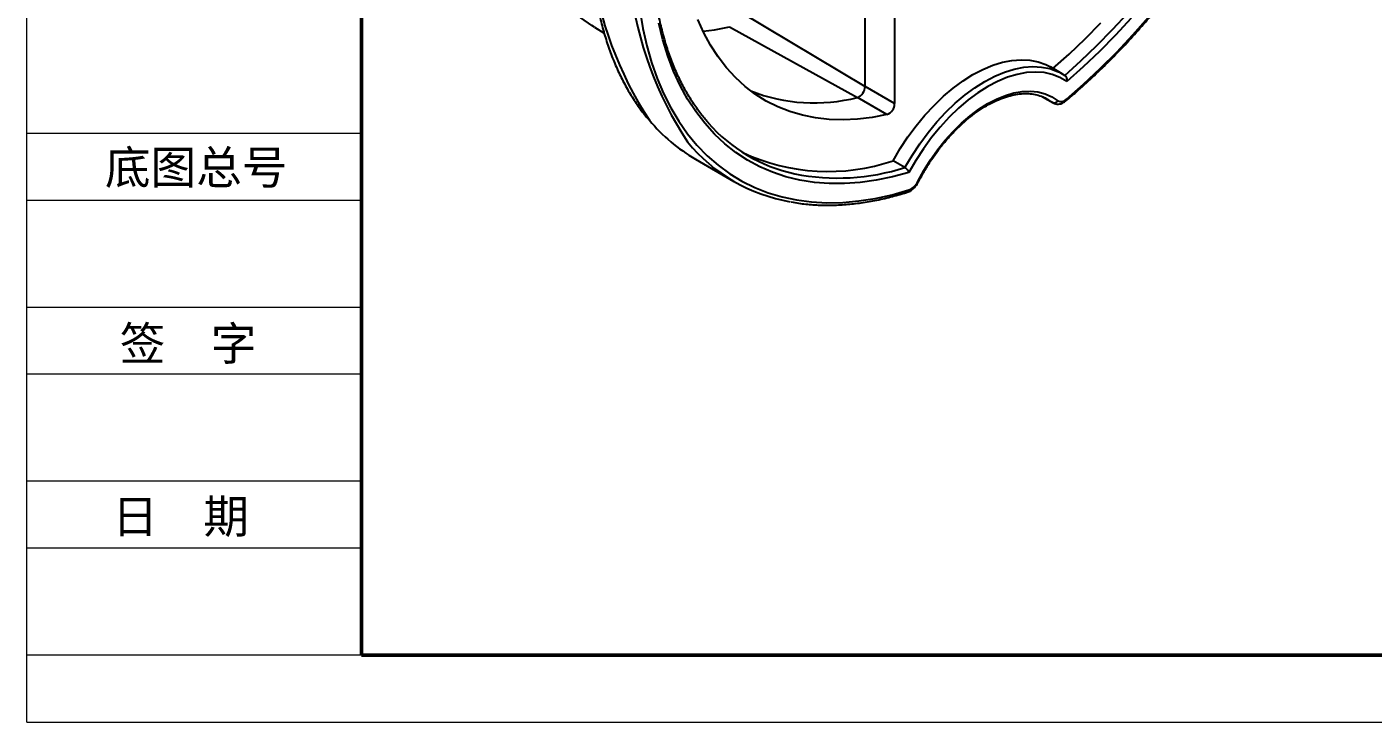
# Model space of a CAD drawing. Header units: millimetres. Extents: x 2517 to 6633, y 792 to 3241.
# Drawn here: x 3493.15 to 3525.33, y 1137.13 to 1153.76 of the extents above; entities that cross this region are included whole.
import ezdxf

# ---------------------------------------------------------------- set-up
doc = ezdxf.new("R2010")
doc.units = ezdxf.units.MM
for name, color, linetype, lineweight in [('实线', 7, 'Continuous', 25), ('引导线', 6, 'Continuous', 9), ('文本', 3, 'Continuous', 15), ('粗实线', 9, 'Continuous', 50)]:
    doc.layers.add(name, color=color, linetype=linetype, lineweight=lineweight)
doc.styles.get("Standard").update_dxf_attribs({"font": 'simfang.ttf'})

msp = doc.modelspace()

# ---------------------------------------------------------------- linework, layer by layer
at = {"color": 7, "linetype": 'Continuous', "lineweight": 25}
for p, q in [((3513.1872, 1152.3309), (3513.1872, 1155.4894)), ((3513.8943, 1154.6738), (3513.8943, 1151.9226)), ((3510.1997, 1154.1168), (3513.1872, 1152.3309)), ((3506.7192, 1153.7476), (3506.9477, 1153.6091)), ((3509.9484, 1153.7569), (3513.0044, 1152.0692)), ((3517.9008, 1152.6357), (3517.618, 1152.799)), ((3517.8352, 1152.6711), (3517.9615, 1152.5983)), ((3513.8943, 1151.9226), (3513.1872, 1152.3309)), ((3513.7116, 1151.661), (3513.0044, 1152.0692)), ((3517.4305, 1152.0852), (3517.6874, 1151.9369)), ((3517.6713, 1151.9478), (3517.5509, 1152.0295)), ((3517.6868, 1151.9372), (3517.6713, 1151.9478)), ((3509.1322, 1150.5927), (3510.0515, 1150.0621)), ((3514.1405, 1150.3925), (3513.8576, 1150.5557))]:
    msp.add_line(p, q, dxfattribs=at)
at = {"color": 8, "linetype": 'Continuous', "lineweight": 25}
msp.add_line((3517.4382, 1152.0824), (3517.6713, 1151.9478), dxfattribs=at)
at = {"color": 7, "linetype": 'Continuous', "lineweight": 25, "flags": 128}
for points in [[(3506.7192, 1153.7476), (3506.6557, 1153.7871), (3506.3941, 1153.9706), (3506.1481, 1154.1786), (3505.9184, 1154.4105), (3505.7057, 1154.6657), (3505.5106, 1154.9434), (3505.3335, 1155.2429), (3505.1749, 1155.5633), (3505.0354, 1155.9037), (3504.9153, 1156.2633), (3504.8149, 1156.6409), (3504.7346, 1157.0356), (3504.6745, 1157.4463), (3504.6347, 1157.8718), (3504.6155, 1158.3109), (3504.6169, 1158.7625), (3504.6388, 1159.2252), (3504.6812, 1159.6977), (3504.744, 1160.1789), (3504.827, 1160.6673)], [(3507.8019, 1154.1566), (3507.8749, 1153.7225), (3507.9683, 1153.3049), (3508.0819, 1152.905), (3508.2154, 1152.5236), (3508.3686, 1152.1618), (3508.5409, 1151.8205), (3508.732, 1151.5004), (3508.9414, 1151.2024), (3509.1687, 1150.9273), (3509.4131, 1150.6756), (3509.6742, 1150.4481), (3509.9512, 1150.2453), (3510.2435, 1150.0676), (3510.5504, 1149.9157), (3510.8711, 1149.7897), (3511.2048, 1149.69), (3511.5507, 1149.6169), (3511.908, 1149.5706), (3512.2756, 1149.5511), (3512.6528, 1149.5586), (3513.0386, 1149.5929), (3513.432, 1149.6541), (3513.8321, 1149.7419), (3514.2379, 1149.8561)], [(3513.7116, 1151.661), (3513.354, 1151.593), (3513.0033, 1151.5509), (3512.6606, 1151.5349), (3512.3268, 1151.5449), (3512.0029, 1151.5811), (3511.6899, 1151.6432), (3511.3885, 1151.7311), (3511.0997, 1151.8445), (3510.8244, 1151.9832), (3510.5632, 1152.1466), (3510.317, 1152.3345), (3510.0865, 1152.5461), (3509.8723, 1152.7809), (3509.675, 1153.0382), (3509.4953, 1153.3173), (3509.3336, 1153.6174), (3509.1903, 1153.9376)], [(3517.9615, 1152.5983), (3518.3497, 1152.9448), (3518.732, 1153.3103), (3519.1075, 1153.694), (3519.4752, 1154.0947)], [(3518.0056, 1152.0312), (3518.4113, 1152.3854), (3518.8114, 1152.7595), (3519.2048, 1153.1526), (3519.5906, 1153.5637), (3519.9678, 1153.9917)], [(3519.5478, 1153.9658), (3519.1738, 1153.5602), (3518.7918, 1153.1722), (3518.4031, 1152.8029), (3518.0085, 1152.4531)], [(3514.2349, 1150.2746), (3513.8403, 1150.1688), (3513.4516, 1150.0893), (3513.0696, 1150.0364), (3512.6956, 1150.01), (3512.3303, 1150.0104), (3511.9748, 1150.0375), (3511.6299, 1150.0913), (3511.2966, 1150.1716), (3510.9756, 1150.2782), (3510.6679, 1150.4108), (3510.3741, 1150.5691), (3510.0952, 1150.7527), (3509.8317, 1150.9611), (3509.5844, 1151.1937), (3509.3538, 1151.4501), (3509.1407, 1151.7295), (3508.9454, 1152.0312), (3508.7686, 1152.3544), (3508.6107, 1152.6983), (3508.4721, 1153.062), (3508.3531, 1153.4446), (3508.2541, 1153.8452)], [(3509.316, 1153.6535), (3509.5881, 1153.6884), (3509.9484, 1153.7569)], [(3517.6787, 1152.7616), (3518.0668, 1153.1081), (3518.4491, 1153.4736), (3518.8246, 1153.8572)], [(3513.8576, 1150.5557), (3514.0279, 1150.8459), (3514.2125, 1151.1257), (3514.41, 1151.3929), (3514.6188, 1151.6452), (3514.8371, 1151.8805), (3515.063, 1152.097), (3515.2948, 1152.2927), (3515.5305, 1152.4662), (3515.7681, 1152.6158), (3516.0058, 1152.7406), (3516.2415, 1152.8393), (3516.4733, 1152.9111), (3516.6992, 1152.9556), (3516.9175, 1152.9722), (3517.1262, 1152.9609), (3517.3238, 1152.9218), (3517.5084, 1152.8552), (3517.618, 1152.799)], [(3518.0085, 1152.4531), (3517.8421, 1152.5503), (3517.6609, 1152.6204), (3517.4665, 1152.6628), (3517.2605, 1152.6769), (3517.0447, 1152.6629), (3516.821, 1152.6207), (3516.5913, 1152.5507), (3516.3575, 1152.4536), (3516.1217, 1152.3301), (3515.8859, 1152.1813), (3515.6521, 1152.0086), (3515.4224, 1151.8133), (3515.1987, 1151.5972), (3514.9829, 1151.3622), (3514.777, 1151.1101), (3514.5825, 1150.8433), (3514.4013, 1150.564), (3514.2349, 1150.2746)], [(3514.4474, 1150.0577), (3514.5916, 1150.3198), (3514.7501, 1150.5732), (3514.9214, 1150.8157), (3515.1038, 1151.0448), (3515.2958, 1151.2585), (3515.4954, 1151.4548), (3515.7009, 1151.6318), (3515.9103, 1151.788), (3516.1217, 1151.9218), (3516.3331, 1152.032), (3516.5425, 1152.1177), (3516.748, 1152.1778), (3516.9476, 1152.2121), (3517.1396, 1152.22), (3517.322, 1152.2015), (3517.4933, 1152.1569), (3517.6518, 1152.0864), (3517.796, 1151.9909)]]:
    msp.add_lwpolyline(points, dxfattribs=at)
at = {"color": 8, "linetype": 'Continuous', "lineweight": 25, "flags": 128}
for points in [[(3514.1405, 1150.3925), (3514.3107, 1150.6826), (3514.4954, 1150.9625), (3514.6929, 1151.2296), (3514.9016, 1151.4819), (3515.1199, 1151.7173), (3515.3458, 1151.9337), (3515.5776, 1152.1294), (3515.8133, 1152.3029), (3516.051, 1152.4526), (3516.2887, 1152.5773), (3516.5244, 1152.676), (3516.7561, 1152.7478), (3516.9821, 1152.7923), (3517.2003, 1152.8089), (3517.4091, 1152.7977), (3517.6066, 1152.7585), (3517.7913, 1152.6919), (3517.8352, 1152.6711)], [(3514.4656, 1150.0528), (3514.4655, 1150.0526), (3514.4627, 1150.0526), (3514.4566, 1150.0543), (3514.4474, 1150.0577)]]:
    msp.add_lwpolyline(points, dxfattribs=at)
at = {"color": 8, "linetype": 'Continuous', "lineweight": 25}
for centre, radius, start, end in [((3515.4886, 1156.4011), 8.9122, 161.84812, 213.18514), ((3516.4197, 1155.8697), 8.9236, 161.86699, 213.03234), ((3517.9735, 1152.0184), 0.0345, 318.28878, 21.6959), ((3512.5333, 1155.3966), 5.2559, 258.71659, 287.80517), ((3514.1723, 1149.8626), 0.0659, 291.99357, 354.36052)]:
    msp.add_arc(centre, radius, start, end, dxfattribs=at)
at = {"color": 7, "linetype": 'Continuous', "lineweight": 25}
for centre, radius, start, end in [((3512.9006, 1152.3364), 0.2867, 291.24186, 358.89661), ((3511.9719, 1156.0913), 4.1526, 248.53914, 284.39837), ((3517.7103, 1152.0371), 0.0974, 246.42246, 331.67265), ((3517.8757, 1152.1414), 0.1704, 242.11872, 319.66432), ((3513.6077, 1151.9282), 0.2867, 291.24186, 358.89661), ((3511.2217, 1154.1864), 4.1569, 219.84347, 239.82567), ((3512.3233, 1153.9984), 3.8443, 221.23496, 257.708), ((3512.105, 1153.6197), 4.1064, 219.54355, 260.11515), ((3512.3042, 1155.1101), 4.812, 244.88557, 288.83404), ((3514.0863, 1150.2233), 0.3972, 292.42526, 335.36508)]:
    msp.add_arc(centre, radius, start, end, dxfattribs=at)
for points, knots in [([(3517.9993, 1151.9955), (3518.0661, 1152.0525), (3518.26, 1152.2175), (3518.5774, 1152.5043), (3518.9492, 1152.8606), (3519.3147, 1153.2334), (3519.6733, 1153.6213), (3520.0242, 1154.0238), (3520.3667, 1154.4398), (3520.7, 1154.8686), (3521.0235, 1155.3092), (3521.3364, 1155.7606), (3521.6382, 1156.222), (3521.9281, 1156.6924), (3522.2056, 1157.1707), (3522.47, 1157.656), (3522.7209, 1158.1472), (3522.9576, 1158.6433), (3523.1797, 1159.1432), (3523.3868, 1159.6459), (3523.5782, 1160.1504), (3523.7538, 1160.6555), (3523.913, 1161.1602), (3524.0556, 1161.6634), (3524.1812, 1162.1641), (3524.2896, 1162.6612), (3524.3805, 1163.1537), (3524.4537, 1163.6405), (3524.509, 1164.1207), (3524.5464, 1164.5931), (3524.5657, 1165.0568), (3524.5669, 1165.5109), (3524.5499, 1165.9543), (3524.5147, 1166.3861), (3524.4616, 1166.8054), (3524.3901, 1167.2111), (3524.3017, 1167.6046), (3524.2277, 1167.8543), (3524.1906, 1167.9796)], [0, 0, 0, 0, 0.0148188, 0.0429616, 0.0711035, 0.0992429, 0.12738, 0.155515, 0.1836482, 0.2117797, 0.2399098, 0.268039, 0.2961673, 0.3242951, 0.3524227, 0.3805504, 0.4086783, 0.4368069, 0.4649362, 0.4930667, 0.5211987, 0.5493323, 0.577468, 0.6056059, 0.6337463, 0.6618895, 0.6900356, 0.7181848, 0.7463371, 0.7744926, 0.802651, 0.8308122, 0.8589755, 0.8871402, 0.9153048, 0.9434676, 0.9716262, 1, 1, 1, 1]), ([(3506.9901, 1159.2151), (3506.9704, 1159.1277), (3506.9134, 1158.8744), (3506.8323, 1158.4583), (3506.7527, 1157.9694), (3506.6911, 1157.4868), (3506.6474, 1157.0115), (3506.6217, 1156.5446), (3506.6142, 1156.0871), (3506.6249, 1155.6398), (3506.6536, 1155.2039), (3506.7005, 1154.7801), (3506.7655, 1154.3694), (3506.8483, 1153.9727), (3506.9489, 1153.5909), (3507.067, 1153.2247), (3507.2025, 1152.8751), (3507.355, 1152.5428), (3507.5239, 1152.2282), (3507.71, 1151.9335), (3507.8734, 1151.7036), (3507.9804, 1151.5796), (3508.0144, 1151.5402)], [0, 0, 0, 0, 0.0277281, 0.0803936, 0.1330675, 0.1857473, 0.238433, 0.2911244, 0.343821, 0.3965222, 0.4492264, 0.5019317, 0.5546347, 0.6073316, 0.6600177, 0.7126873, 0.7653336, 0.8179491, 0.8705258, 0.9230563, 0.975534, 1, 1, 1, 1]), ([(3509.4499, 1151.4529), (3509.3943, 1151.5167), (3509.2692, 1151.6606), (3509.0922, 1151.9084), (3508.9164, 1152.191), (3508.7571, 1152.4928), (3508.6139, 1152.8123), (3508.4875, 1153.1489), (3508.378, 1153.502), (3508.2857, 1153.8706), (3508.2108, 1154.2541), (3508.1533, 1154.6516), (3508.1136, 1155.0622), (3508.0917, 1155.485), (3508.0877, 1155.919), (3508.1015, 1156.3633), (3508.1332, 1156.817), (3508.1826, 1157.2788), (3508.2503, 1157.748), (3508.3259, 1158.1802), (3508.3867, 1158.4577), (3508.4123, 1158.5749)], [0, 0, 0, 0, 0.0432584, 0.0974939, 0.1516625, 0.2057675, 0.2598156, 0.3138155, 0.3677767, 0.4217081, 0.4756179, 0.5295131, 0.5833993, 0.637281, 0.6911615, 0.7450427, 0.7989266, 0.8528146, 0.9067076, 0.960606, 1, 1, 1, 1]), ([(3517.9615, 1152.5983), (3517.9687, 1152.5942), (3517.9755, 1152.5884), (3517.9815, 1152.5815), (3517.9875, 1152.5745), (3517.9928, 1152.5663), (3517.9972, 1152.5575), (3518.0017, 1152.5482), (3518.0053, 1152.5381), (3518.0078, 1152.5278), (3518.0106, 1152.5162), (3518.0122, 1152.5041), (3518.0124, 1152.4923), (3518.0127, 1152.4795), (3518.0115, 1152.4668), (3518.0089, 1152.455), (3518.0088, 1152.4543), (3518.0086, 1152.4537), (3518.0085, 1152.4531)], [0, 0, 0, 0, 0.00003020971, 0.00003020971, 0.00003020971, 0.00006030845, 0.00006030845, 0.00006030845, 0.00009198651, 0.00009198651, 0.00009198651, 0.00012784195, 0.00012784195, 0.00012784195, 0.00016695095, 0.00016695095, 0.00016695095, 0.00016908579, 0.00016908579, 0.00016908579, 0.00016908579]), ([(3514.4656, 1150.0528), (3514.488, 1150.0955), (3514.5532, 1150.2197), (3514.6713, 1150.4207), (3514.8228, 1150.6514), (3514.985, 1150.8715), (3515.1563, 1151.0793), (3515.3352, 1151.2729), (3515.5201, 1151.4508), (3515.7093, 1151.6113), (3515.9012, 1151.7532), (3516.0941, 1151.8754), (3516.2861, 1151.9769), (3516.4756, 1152.057), (3516.6608, 1152.1151), (3516.8403, 1152.1511), (3517.0126, 1152.1648), (3517.1767, 1152.1565), (3517.3311, 1152.1253), (3517.4617, 1152.0801), (3517.5352, 1152.0359), (3517.5653, 1152.0178)], [0, 0, 0, 0, 0.0287561, 0.0836157, 0.1384868, 0.1933455, 0.2481832, 0.302991, 0.3577608, 0.4124852, 0.4671589, 0.5217805, 0.576356, 0.6309033, 0.6854493, 0.7400457, 0.7947827, 0.849789, 0.9052165, 0.961187, 1, 1, 1, 1]), ([(3517.6874, 1151.9388), (3517.6943, 1151.9345), (3517.7209, 1151.9174), (3517.7766, 1151.9068), (3517.8484, 1151.9126), (3517.9245, 1151.9399), (3517.973, 1151.976), (3517.9993, 1151.9955)], [0, 0, 0, 0, 0.0747647, 0.2912689, 0.5056979, 0.7319851, 1, 1, 1, 1]), ([(3514.1405, 1150.3925), (3514.1476, 1150.3884), (3514.1552, 1150.383), (3514.1625, 1150.3768), (3514.1699, 1150.3707), (3514.1773, 1150.3636), (3514.1841, 1150.3563), (3514.1913, 1150.3485), (3514.1981, 1150.3403), (3514.2042, 1150.332), (3514.211, 1150.3227), (3514.2171, 1150.3132), (3514.222, 1150.3042), (3514.2274, 1150.2943), (3514.2316, 1150.2848), (3514.2345, 1150.2761), (3514.2346, 1150.2756), (3514.2348, 1150.2751), (3514.2349, 1150.2746)], [0, 0, 0, 0, 0.00003020971, 0.00003020971, 0.00003020971, 0.00006030845, 0.00006030845, 0.00006030845, 0.00009198651, 0.00009198651, 0.00009198651, 0.00012784195, 0.00012784195, 0.00012784195, 0.00016695095, 0.00016695095, 0.00016695095, 0.00016908579, 0.00016908579, 0.00016908579, 0.00016908579]), ([(3514.1969, 1149.8015), (3514.2124, 1149.8072), (3514.2541, 1149.8225), (3514.3192, 1149.8655), (3514.3882, 1149.9326), (3514.4363, 1149.9986), (3514.4589, 1150.0405), (3514.4656, 1150.0528)], [0, 0, 0, 0, 0.1448143, 0.3910296, 0.6430262, 0.8951089, 1, 1, 1, 1]), ([(3511.4223, 1149.5694), (3511.4811, 1149.5583), (3511.6495, 1149.5267), (3511.9378, 1149.4999), (3512.2856, 1149.4872), (3512.642, 1149.499), (3513.0055, 1149.5339), (3513.3756, 1149.5921), (3513.7449, 1149.6722), (3514.0198, 1149.7469), (3514.1689, 1149.7928), (3514.1969, 1149.8015)], [0, 0, 0, 0, 0.0694529, 0.1988947, 0.3284732, 0.4581877, 0.5880292, 0.7179829, 0.8480311, 0.9713939, 1, 1, 1, 1])]:
    msp.add_open_spline(points, degree=3, knots=knots, dxfattribs=at)
at = {"layer": '实线'}
for p, q in [((3501.148, 1138.7254), (3501.148, 1156.6454)), ((3501.148, 1156.6454), (3501.148, 1138.7254))]:
    msp.add_line(p, q, dxfattribs=at)
at = {"layer": '引导线'}
for p, q in [((3493.148, 1137.1254), (3493.148, 1232.1654)), ((3501.148, 1151.2054), (3493.148, 1151.2054)), ((3501.148, 1149.6054), (3493.148, 1149.6054)), ((3501.148, 1147.0454), (3493.148, 1147.0454)), ((3501.148, 1145.4454), (3493.148, 1145.4454)), ((3501.148, 1142.8854), (3493.148, 1142.8854)), ((3501.148, 1141.2854), (3493.148, 1141.2854)), ((3501.148, 1138.7254), (3493.148, 1138.7254)), ((3493.148, 1137.1254), (3627.548, 1137.1254))]:
    msp.add_line(p, q, dxfattribs=at)
at = {"layer": '粗实线'}
for q in [(3501.148, 1230.5654), (3625.948, 1138.7254)]:
    msp.add_line((3501.148, 1138.7254), q, dxfattribs=at)

# ---------------------------------------------------------------- texts
at = {"layer": '文本', "ltscale": 0.2, "char_height": 0.8, "width": 4.643712, "attachment_point": 5}
for s, insert in [('底图总号', (3497.1963, 1150.3502)), ('签  字', (3497.0009, 1146.1388)), ('日  期', (3496.8223, 1141.9987))]:
    msp.add_mtext(s, dxfattribs=dict(at, insert=insert))

doc.saveas('drawing.dxf')
